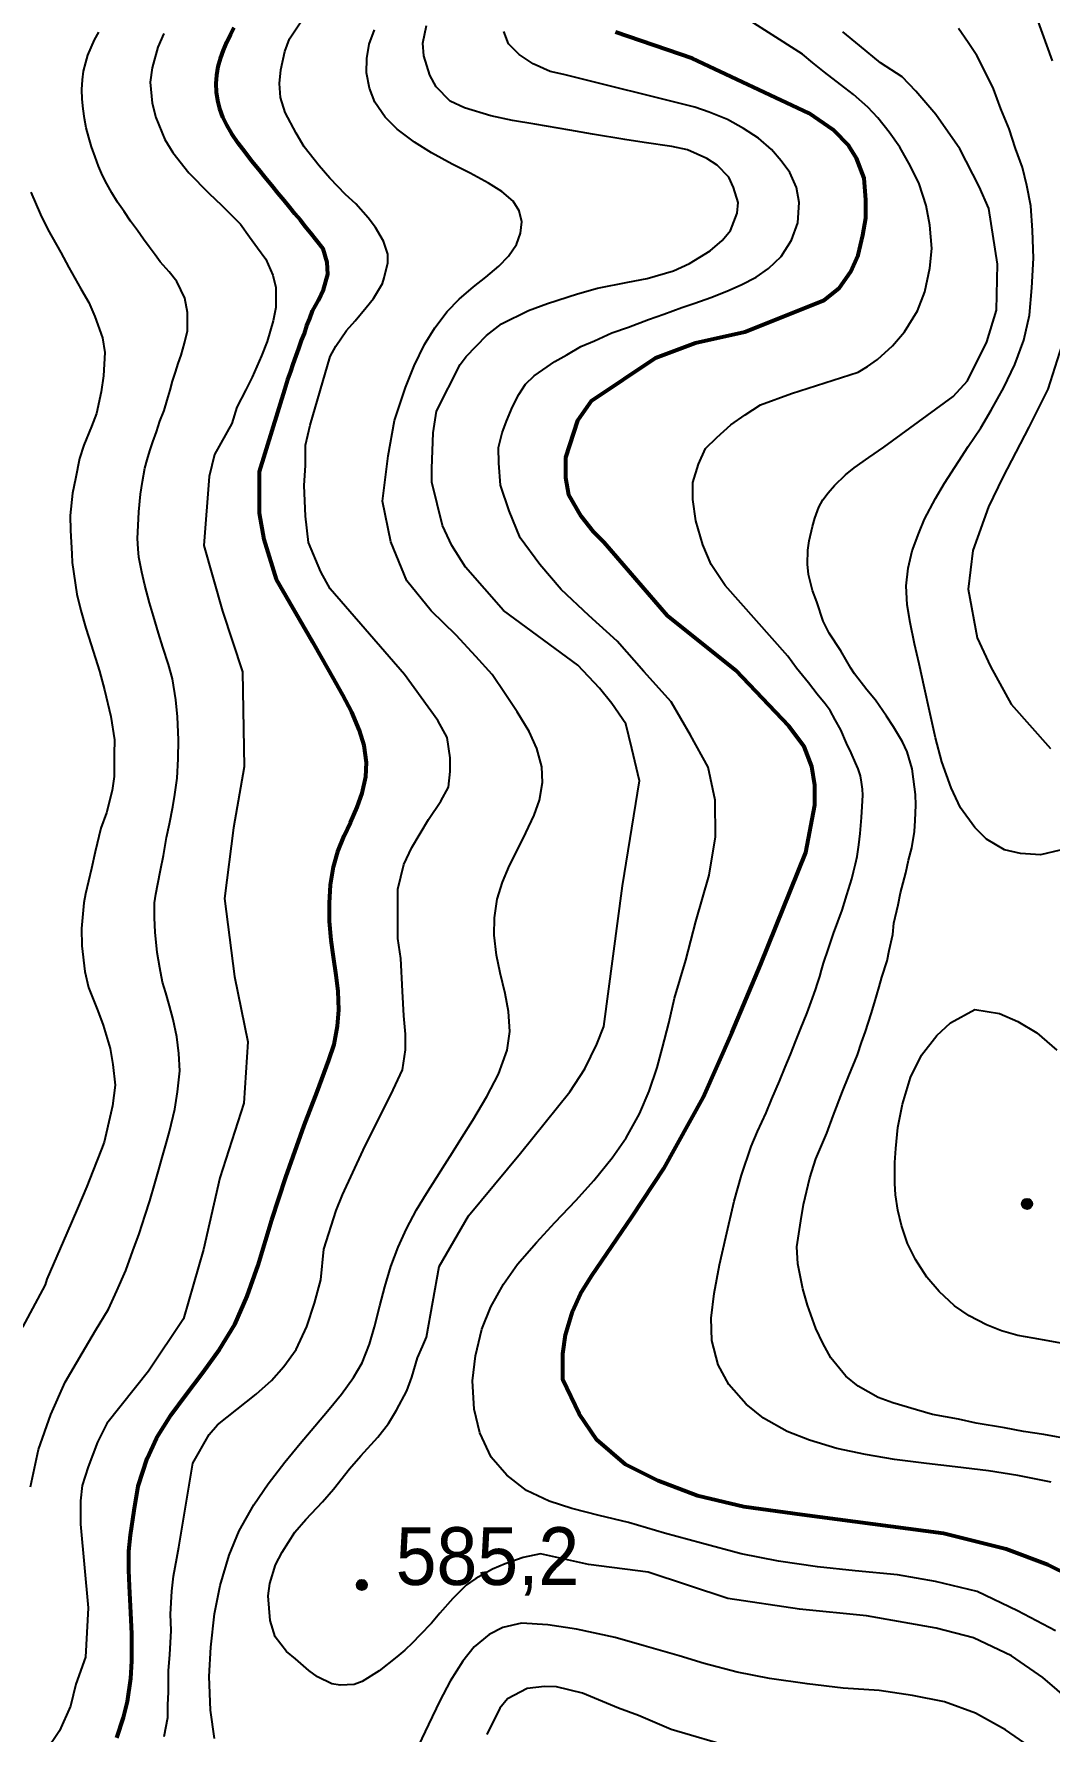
# Model space of a CAD drawing. Header units: metres. Extents: x 552626 to 559174, y 1843804 to 1852371.
# Drawn here: x 558106.5 to 558405.5, y 1845449.4 to 1845949 of the extents above; entities that cross this region are included whole.
import ezdxf

# ---------------------------------------------------------------- set-up
doc = ezdxf.new("R2010")
doc.units = ezdxf.units.M
doc.header["$LTSCALE"] = 6.8
for name, color, linetype, lineweight in [('1', 7, 'Continuous', 25), ('2', 7, 'Continuous', 53), ('5', 7, 'Continuous', 25)]:
    doc.layers.add(name, color=color, linetype=linetype, lineweight=lineweight)

msp = doc.modelspace()

# ---------------------------------------------------------------- hatches: boundary and pattern name
at = {"layer": '5'}
for points in [[(558400.52, 1845604.56, 1), (558397.52, 1845604.56, 1)], [(558204.55, 1845492.38, 1), (558201.55, 1845492.38, 1)]]:
    msp.add_hatch(color=256, dxfattribs=at).paths.add_polyline_path(points)

# ---------------------------------------------------------------- linework, layer by layer
at = {"layer": '1'}
for points in [[(558344.07, 1845934.15), (558339.32, 1845937.74), (558335.87, 1845940.54), (558332.87, 1845943.02), (558303.95, 1845961.63)], [(558207.06, 1845892.05), (558204.89, 1845894.91), (558201.33, 1845899.03), (558198.23, 1845901.78), (558193.64, 1845906.54), (558190.53, 1845910.14), (558186.11, 1845915.77), (558183.7, 1845919.84), (558180.47, 1845925.91), (558179.15, 1845930.31), (558178.82, 1845934.45), (558179.19, 1845938.4), (558180.4, 1845943.88), (558181.75, 1845947.57), (558185.12, 1845952.55)], [(558281.46, 1845875.96), (558287.14, 1845876.96), (558294.84, 1845879.26), (558299.6, 1845881.47), (558305.7, 1845885.18), (558309.23, 1845888.19), (558311.71, 1845891.17), (558313.64, 1845896.26), (558313.91, 1845899.43), (558312.59, 1845903.83), (558311.18, 1845906.8), (558307.69, 1845910.35), (558304.68, 1845912.35), (558299.04, 1845914.88), (558294.35, 1845915.82), (558286.2, 1845917.08), (558280.58, 1845917.9), (558270.97, 1845919.45), (558264.35, 1845920.72), (558254.04, 1845922.47), (558247.44, 1845923.55), (558241.08, 1845924.94), (558233.28, 1845927.29), (558229.04, 1845929.23), (558225, 1845933.39), (558223.13, 1845936.86), (558221.28, 1845942.53), (558221, 1845946.3), (558222.16, 1845951.49)], [(558401.81, 1845953.84), (558406.43, 1845941.05)], [(558122.35, 1845942.73), (558123.36, 1845944.97), (558124.34, 1845947.23), (558125.64, 1845949.53)], [(558144.74, 1845949.12), (558142.96, 1845945.09), (558141.26, 1845938.98), (558140.73, 1845934.82), (558141.32, 1845928.62), (558142.42, 1845924.38), (558145.03, 1845917.95), (558147.42, 1845914.07), (558152.07, 1845908.08), (558157.95, 1845902.16), (558161.83, 1845898.46), (558167.37, 1845892.97), (558169.93, 1845889.3), (558172.33, 1845886.08), (558174.75, 1845882.67), (558176.86, 1845877.99), (558177.78, 1845874.4), (558177.76, 1845868.5), (558176.92, 1845864.59), (558175.21, 1845858.48), (558173.46, 1845854.26), (558170.73, 1845847.93), (558168.9, 1845844.27), (558166.23, 1845839.09), (558164.73, 1845834.33)], [(558245.24, 1845666.49), (558243.85, 1845672.55), (558242.75, 1845677.79), (558242.01, 1845683.68), (558242.1, 1845688.79), (558242.9, 1845694.24), (558244.52, 1845699.26), (558246.52, 1845704.18), (558249.07, 1845709.23), (558251.41, 1845713.83), (558253.81, 1845718.99), (558255.36, 1845723.47), (558256.25, 1845728.63), (558256.05, 1845733.23), (558254.64, 1845738.65), (558252.33, 1845743.6), (558248.83, 1845749.48), (558245.24, 1845754.74), (558241.43, 1845760.46), (558236.61, 1845765.76), (558230.84, 1845772.03), (558223.47, 1845779.17), (558216.29, 1845787.95), (558211.57, 1845799.51), (558209.2, 1845811.48), (558210.79, 1845824.83), (558212.65, 1845835.2), (558215.94, 1845844.91), (558218.48, 1845851.29), (558221.52, 1845857.56), (558224.53, 1845862.44), (558228.21, 1845867.32), (558231.75, 1845870.9), (558235.92, 1845874.52), (558239.58, 1845877.39), (558243.4, 1845880.67), (558246.23, 1845883.62), (558248.62, 1845887.02), (558249.8, 1845890.32), (558250.23, 1845893.65), (558249.37, 1845896.93), (558247.61, 1845899.73), (558244.35, 1845902.66), (558240.37, 1845905.07), (558235, 1845908.01), (558229.7, 1845910.67), (558223.63, 1845914.04), (558218.54, 1845917.13), (558213.5, 1845920.96), (558209.93, 1845924.55), (558206.94, 1845928.96), (558205.31, 1845933.04), (558204.4, 1845937.55), (558204.52, 1845941.76), (558205.24, 1845945.95), (558206.83, 1845950.23)], [(558249.36, 1845842.82), (558251.31, 1845845.89), (558253.85, 1845848.33), (558256.36, 1845850.12), (558259.89, 1845852.53), (558263.46, 1845854.51), (558267.54, 1845856.95), (558271.57, 1845858.66), (558276.67, 1845860.99), (558281.63, 1845862.63), (558287.53, 1845864.97), (558292.03, 1845866.55), (558297.36, 1845868.43), (558301.19, 1845869.74), (558305.84, 1845871.38), (558310.54, 1845873.27), (558314.84, 1845875.17), (558319.18, 1845877.38), (558322.89, 1845879.94), (558326.62, 1845883.46), (558329.59, 1845888.33), (558331.49, 1845893.36), (558331.85, 1845899.39), (558331.14, 1845903.78), (558329.19, 1845908.21), (558326.62, 1845911.66), (558323.73, 1845915.03), (558319.91, 1845918.36), (558315.48, 1845921.19), (558310.74, 1845923.86), (558305.42, 1845926.01), (558301.2, 1845927.48), (558262.59, 1845937.04), (558258.51, 1845937.94), (558253.52, 1845940.22), (558249.44, 1845942.95), (558246.27, 1845946.13), (558244.91, 1845949.76)], [(558359.69, 1845745.02), (558357.59, 1845748.18), (558354.34, 1845752.9), (558351.78, 1845755.9), (558348.15, 1845760.58), (558347.09, 1845762.25), (558344.16, 1845767.4), (558340.76, 1845772.58), (558338.98, 1845776.15), (558337.13, 1845781.81), (558335.86, 1845785.17), (558334.61, 1845789.85), (558334.31, 1845792.95), (558334.46, 1845797.06), (558334.88, 1845799.77), (558335.78, 1845803.97), (558336.52, 1845806.43), (558337.72, 1845809.72), (558338.88, 1845811.86), (558340.43, 1845813.86), (558342.34, 1845816.09), (558345.57, 1845819.16), (558348.06, 1845821.27), (558352.43, 1845824.29), (558356.8, 1845827.31), (558377.3, 1845842.29), (558381.44, 1845846.87), (558387.22, 1845858.35), (558390.04, 1845867.7), (558390.35, 1845881.25), (558387.73, 1845897.6), (558384.9, 1845904.14), (558379.2, 1845915.21), (558372.19, 1845925.26), (558366.29, 1845932.14), (558362.23, 1845936.37), (558355.83, 1845940.52), (558349.68, 1845945.64), (558344.71, 1845949.67)], [(558400.45, 1845874.27), (558400.91, 1845883.01), (558400.58, 1845891.18), (558400.16, 1845898.39), (558398.98, 1845904.4), (558397.69, 1845909.7), (558395.63, 1845915.24), (558393.72, 1845921.05), (558391.26, 1845927), (558389.12, 1845932.86), (558386.69, 1845937.83), (558384.25, 1845942.66), (558381.67, 1845946.52), (558378.8, 1845950.56)], [(558147.35, 1845721.47), (558147.97, 1845725.14), (558148.68, 1845729.93), (558148.95, 1845735.56), (558149.09, 1845741.21), (558148.78, 1845748), (558148.29, 1845752.94), (558147.25, 1845759.1), (558146.07, 1845763.37), (558144.47, 1845768.51), (558143.19, 1845772.58), (558141.65, 1845777.57), (558140.51, 1845781.5), (558139.13, 1845786.75), (558138.23, 1845790.58), (558137.41, 1845794.93), (558137.14, 1845797.46), (558137.01, 1845800.51), (558137.13, 1845804.28), (558137.41, 1845808.36), (558137.88, 1845813.52), (558138.42, 1845817.29), (558139.11, 1845821.13), (558139.83, 1845823.63), (558140.66, 1845826.24), (558141.47, 1845828.96), (558142.56, 1845831.88), (558143.6, 1845834.96), (558144.85, 1845838.11), (558145.73, 1845841.16), (558146.64, 1845844.11), (558147.28, 1845846.79), (558148.19, 1845849.46), (558148.93, 1845851.96), (558149.84, 1845854.46), (558150.82, 1845857.97), (558151.7, 1845861.61), (558151.74, 1845867.02), (558150.89, 1845871.21), (558148.55, 1845876.11), (558146.3, 1845879), (558143.64, 1845881.92), (558142.15, 1845884.01), (558140.4, 1845886.29), (558138.75, 1845888.63), (558136.95, 1845891.18), (558134.9, 1845893.89), (558133.02, 1845896.7), (558131.06, 1845899.49), (558129.46, 1845902.19), (558127.96, 1845904.86), (558126.71, 1845907.37), (558125.53, 1845910.06), (558124.49, 1845912.8), (558123.46, 1845915.73), (558122.62, 1845918.56), (558121.89, 1845921.37), (558121.36, 1845924.09), (558120.96, 1845926.95), (558120.73, 1845929.79), (558120.62, 1845932.69), (558120.82, 1845935.51), (558121.1, 1845938.06), (558121.72, 1845940.58), (558122.35, 1845942.73)], [(558336.72, 1845667.55), (558337.31, 1845669.42), (558337.95, 1845671.55), (558338.47, 1845673.34), (558339.04, 1845675.41), (558340.54, 1845679.71), (558342.02, 1845684.18), (558344.51, 1845691.07), (558345.92, 1845695.52), (558347.44, 1845700.25), (558347.89, 1845702.36), (558348.46, 1845704.7), (558348.93, 1845706.81), (558349.46, 1845710.29), (558349.87, 1845713.64), (558350.27, 1845718.33), (558350.49, 1845721.57), (558350.6, 1845724.9), (558350.53, 1845726.69), (558350.29, 1845728.75), (558349.92, 1845730.56), (558349.26, 1845732.63), (558348.48, 1845734.42), (558347.22, 1845737.39), (558345.85, 1845740.22), (558344.15, 1845744.1), (558342.51, 1845747.09), (558341.01, 1845749.82), (558339.59, 1845751.81), (558337.24, 1845754.65), (558334.66, 1845757.96), (558331.07, 1845762.24), (558328.54, 1845765.79), (558310.14, 1845786.58), (558306, 1845792.81), (558303.51, 1845798.63), (558301.44, 1845805.7), (558300.61, 1845811.94), (558300.61, 1845816.93), (558302.26, 1845822.33), (558304.34, 1845826.91), (558307.65, 1845830.23), (558311.8, 1845833.97), (558315.95, 1845836.88), (558320.51, 1845839.79), (558329.63, 1845843.12), (558349.31, 1845849.39), (558351.99, 1845851.14), (558354.92, 1845853.15), (558359.34, 1845857.14), (558362.89, 1845861.3), (558366.72, 1845867.46), (558368.95, 1845873.1), (558370.38, 1845880), (558370.93, 1845885.88), (558370.38, 1845892.69), (558369.31, 1845898.47), (558367.24, 1845904.89), (558364.7, 1845910.07), (558361.55, 1845915.7), (558358.44, 1845920.04), (558355.02, 1845924.32), (558352.08, 1845927.46), (558347.9, 1845931.14), (558344.07, 1845934.15)], [(558105.59, 1845902.45), (558108.42, 1845895.86), (558110.58, 1845891.47), (558114.39, 1845884.63), (558116.74, 1845880.26), (558120.29, 1845873.95), (558122.6, 1845869.96), (558124.45, 1845865.82), (558126.66, 1845859.53), (558127.39, 1845855.25), (558126.92, 1845848.34), (558126.28, 1845843.6), (558124.89, 1845837.24), (558123.46, 1845833.45), (558121.2, 1845827.93), (558119.88, 1845824.06), (558118.73, 1845818.02), (558117.83, 1845813.81), (558117.13, 1845807.26), (558117.22, 1845802.8), (558117.6, 1845795.9), (558117.72, 1845793.44), (558119.08, 1845784.1), (558120.25, 1845779.3), (558121.76, 1845774.07), (558123.33, 1845769.13), (558125.82, 1845761.45), (558127.27, 1845755.92), (558129.11, 1845748.07), (558130.17, 1845741.16), (558130.12, 1845736.97), (558130.09, 1845730.4), (558129.56, 1845726.25), (558127.82, 1845719.66)], [(558145.88, 1845453.4), (558145.89, 1845457.1), (558146.08, 1845460.83), (558146.14, 1845467.2), (558146.51, 1845471.81), (558146.85, 1845478.97), (558146.72, 1845483.8), (558147.11, 1845490.59), (558147.61, 1845494.93), (558148.55, 1845500.27), (558149.2, 1845503.48), (558149.79, 1845507.07), (558153.33, 1845528.26), (558158.14, 1845536.7), (558160.54, 1845539.51), (558171.94, 1845548.51), (558176.47, 1845552.6), (558180.1, 1845556.7), (558183.73, 1845561.7), (558186.91, 1845568.52), (558189.17, 1845575.35), (558190.99, 1845582.17), (558191.9, 1845591.27), (558195.52, 1845602.64), (558197.34, 1845607.19), (558203.42, 1845620.35), (558212.31, 1845638.12), (558215.03, 1845644.03), (558215.94, 1845649.95), (558215.94, 1845654.5), (558215.48, 1845659.95), (558215.03, 1845667.23), (558214.58, 1845676.79), (558213.67, 1845682.7), (558213.67, 1845697.26), (558215.48, 1845704.53), (558217.75, 1845709.54), (558222.74, 1845717.73), (558226.37, 1845723.18), (558228.64, 1845727.28), (558229.09, 1845731.83), (558229.09, 1845735.92), (558228.18, 1845741.83), (558225.46, 1845746.84), (558215.61, 1845760.38), (558193.75, 1845785.63), (558191.03, 1845790.63), (558187.4, 1845799.27), (558186.49, 1845807), (558186.04, 1845816.09), (558186.49, 1845822), (558186.49, 1845827.91), (558187.85, 1845833.82), (558193.74, 1845854.04), (558195.45, 1845857.11), (558198.5, 1845861.68), (558201.08, 1845864.57), (558204.3, 1845868.49), (558206.54, 1845871.15), (558209.12, 1845875.56), (558209.68, 1845877.16), (558210.75, 1845881.57), (558210.71, 1845884.13), (558209.47, 1845887.97), (558207.06, 1845892.05)], [(558223.59, 1845481.13), (558220.14, 1845477.56), (558217.95, 1845475.39), (558215.75, 1845473.21), (558213.34, 1845471.2), (558208.15, 1845467.13), (558203.14, 1845463.94), (558200.78, 1845463.08), (558196.72, 1845462.85), (558194.2, 1845463.3), (558190.05, 1845465.34), (558187.44, 1845467.2), (558183.5, 1845470.6), (558180.85, 1845472.83), (558177.56, 1845477.07), (558176.1, 1845481.92), (558175.48, 1845489.16), (558175.97, 1845492.83), (558177.66, 1845498.26), (558179.57, 1845502.02), (558183.3, 1845507.9), (558186.53, 1845511.63), (558191.48, 1845516.9), (558194.71, 1845520.63), (558199.48, 1845526.54), (558202.8, 1845530.38), (558207.8, 1845535.94), (558210.91, 1845539.94), (558213.27, 1845543.85), (558216.35, 1845549.55), (558217.75, 1845553.52), (558219.51, 1845559.25), (558220.9, 1845562.56), (558222.07, 1845565.37), (558225.89, 1845586.09), (558234.52, 1845601.02), (558249.85, 1845619.53), (558264.31, 1845637.53), (558268.71, 1845644.36), (558272.32, 1845651.59), (558274.32, 1845656.82), (558279.85, 1845698.17), (558284.88, 1845729.09), (558282.61, 1845738.65), (558280.8, 1845745.92), (558276.72, 1845751.84), (558273.09, 1845756.39), (558266.74, 1845763.21), (558244.78, 1845779.3), (558233.64, 1845791.99), (558229.56, 1845798.36), (558226.84, 1845804.27), (558223.67, 1845817), (558223.67, 1845821.09), (558224.12, 1845831.54), (558225.03, 1845837.91), (558231.99, 1845851.7), (558233.79, 1845854.02), (558239.78, 1845860.19), (558244.19, 1845863.69), (558252.16, 1845867.63), (558257.8, 1845869.67), (558266.58, 1845872.48), (558272.46, 1845874.17), (558281.46, 1845875.96)], [(558408.75, 1845708.67), (558402.95, 1845707.33), (558397.05, 1845707.69), (558392.39, 1845708.76), (558387.12, 1845711.9), (558383.61, 1845715.41), (558379.42, 1845721.17), (558376.69, 1845727.01), (558373.94, 1845734.69), (558372.04, 1845741.76), (558370.27, 1845749.75), (558368.81, 1845756.43), (558367.26, 1845763.59), (558365.9, 1845769.43), (558364.58, 1845775.69), (558363.72, 1845780.89), (558363.37, 1845786.51), (558363.98, 1845791.72), (558365.16, 1845796.85), (558367.12, 1845802.02), (558368.81, 1845806.14), (558372.09, 1845812.22), (558374.72, 1845816.75), (558378.83, 1845823.1), (558381.7, 1845827.54), (558385.42, 1845833.07), (558388.48, 1845838.26), (558392.16, 1845844.93), (558395.41, 1845851.71), (558398.04, 1845858.89), (558399.7, 1845866.19), (558400.45, 1845874.27)], [(558410.63, 1845861.65), (558405.17, 1845844.44), (558399.53, 1845833.24), (558391.9, 1845818.48), (558387.67, 1845809.76), (558383.09, 1845796.97), (558381.65, 1845785.57), (558384.3, 1845771.24), (558388.23, 1845762.82), (558394.38, 1845751.66), (558405.93, 1845738.59)], [(558407.41, 1845478.88), (558396.16, 1845484.8), (558384.29, 1845490.44), (558372.05, 1845493.41), (558360.81, 1845495.39), (558348.42, 1845496.58), (558337.34, 1845497.76), (558325.76, 1845499.35), (558314.79, 1845501.57), (558303.12, 1845504.69), (558292.19, 1845507.67), (558281.58, 1845510.74), (558273.02, 1845512.8), (558264.92, 1845514.91), (558258.21, 1845517.06), (558251.53, 1845520.16), (558245.77, 1845524.73), (558241.18, 1845530.04), (558237.84, 1845537.14), (558236.17, 1845544.09), (558235.68, 1845552.46), (558236.53, 1845559.85), (558238.44, 1845567.7), (558241.05, 1845574.28), (558244.82, 1845580.98), (558248.95, 1845586.83), (558254.53, 1845593.21), (558259.91, 1845599.07), (558266.24, 1845605.63), (558271.45, 1845611.42), (558276.85, 1845618.08), (558280.96, 1845624.06), (558284.84, 1845631.11), (558287.71, 1845637.74), (558290.06, 1845644.7), (558291.61, 1845650.57), (558293.5, 1845657.78), (558295.14, 1845665.14), (558298.52, 1845676.34), (558301.47, 1845687.74), (558305.38, 1845701.35), (558307.2, 1845712.62), (558307.12, 1845723.41), (558305.04, 1845733.15), (558299.86, 1845742.53), (558294.17, 1845752.37), (558286.17, 1845761.32), (558278.3, 1845770.21), (558269.9, 1845777.84), (558261.83, 1845785.43), (558255.54, 1845792.76), (558249.71, 1845800.61), (558246.48, 1845808.63), (558243.87, 1845816.16), (558243.38, 1845822.61), (558243.3, 1845827.21), (558244.37, 1845831.54), (558245.72, 1845835.05), (558247.41, 1845839.26), (558249.36, 1845842.82)], [(558164.73, 1845834.33), (558159.68, 1845825.24), (558158.06, 1845818.7), (558156.56, 1845798.36), (558162.02, 1845779.03), (558167.9, 1845761.24), (558168.36, 1845733.28), (558165.3, 1845715.25), (558162.62, 1845694.5), (558165.55, 1845671.5), (558169.45, 1845652.28), (558168.33, 1845634.24), (558161.23, 1845612.23), (558156.43, 1845591.17), (558150.5, 1845570.76), (558140.21, 1845555.3), (558127.94, 1845539.87), (558125.22, 1845534.41), (558122.49, 1845527.13), (558120.68, 1845521.67), (558120.23, 1845517.12), (558120.23, 1845510.3), (558122.44, 1845485.63), (558121.64, 1845471.17), (558118.83, 1845463.13), (558117.23, 1845456.71), (558114.03, 1845449.48), (558109.78, 1845443.13)], [(558412.48, 1845535.13), (558403.92, 1845536.72), (558398.02, 1845537.59), (558392.38, 1845538.6), (558384.03, 1845540.02), (558378.85, 1845541.18), (558371.17, 1845542.59), (558366.45, 1845543.9), (558359.44, 1845545.97), (558355.15, 1845547.61), (558349.24, 1845550.86), (558345.63, 1845553.83), (558341.25, 1845559.27), (558338.82, 1845563.52), (558336.84, 1845567.93), (558334.37, 1845574.75), (558333.01, 1845579.52), (558331.52, 1845586.93), (558331.18, 1845591.92), (558332.4, 1845599.58), (558333.13, 1845604.42), (558334.99, 1845612.25), (558336.77, 1845617.8), (558340, 1845625.42), (558341.92, 1845630.51), (558344.63, 1845637.69), (558346.53, 1845642.29), (558349.09, 1845648.41), (558350.24, 1845652.07), (558351.45, 1845655.35), (558353.08, 1845660.5), (558354.1, 1845663.76), (558355.41, 1845668.48), (558356.28, 1845671.35), (558357.78, 1845676.1), (558358.45, 1845679.13), (558359.46, 1845683.91), (558359.81, 1845687.18), (558361.03, 1845692.65), (558361.73, 1845696.16), (558363.27, 1845702.05), (558364.13, 1845705.77), (558365.1, 1845709.41), (558365.83, 1845714.25), (558366.1, 1845717.42), (558366.28, 1845722), (558366.18, 1845725.12), (558365.61, 1845729.61), (558365.13, 1845732.69), (558363.75, 1845737.64), (558362.34, 1845740.6), (558359.69, 1845745.02)], [(558127.82, 1845719.66), (558126.19, 1845715.17), (558124.49, 1845708.21), (558123.4, 1845703.31), (558121.66, 1845695.87), (558121.14, 1845693.23), (558120.47, 1845685.63), (558120.54, 1845680.51), (558121.48, 1845673.01), (558122.55, 1845668.3), (558125.31, 1845661.41), (558126.89, 1845657.14), (558128.89, 1845650.35), (558129.76, 1845645.61), (558130.43, 1845639.51), (558129.58, 1845633.41), (558129.09, 1845631.26), (558127.21, 1845622.75), (558126.42, 1845620.65), (558123.8, 1845614.24), (558122.09, 1845609.65), (558119.28, 1845603.21), (558116.2, 1845595.97), (558110.29, 1845582.41), (558109.78, 1845580.75), (558103.12, 1845568.25)], [(558105.48, 1845521.26), (558107.84, 1845532.22), (558111.47, 1845542.59), (558115.71, 1845552.12), (558120.68, 1845560.62), (558124.58, 1845567.34), (558128.45, 1845573.54), (558130.93, 1845578.98), (558133.57, 1845584.97), (558135.58, 1845590.78), (558137.46, 1845595.74), (558139.22, 1845601.25), (558140.61, 1845605.45), (558142.08, 1845610.59), (558143.28, 1845614.68), (558144.22, 1845618.2), (558145.45, 1845622.34), (558146.42, 1845625.93), (558147.97, 1845632.5), (558148.78, 1845637.54), (558149.5, 1845643.79), (558149.15, 1845648.82), (558148.55, 1845653.79), (558147.48, 1845658.81), (558146.38, 1845662.87), (558145.31, 1845666.72), (558144.39, 1845669.81), (558143.52, 1845674.06), (558142.8, 1845678.62), (558142.19, 1845684.53), (558141.96, 1845688.78), (558142.01, 1845693.23), (558142.38, 1845695.76), (558143, 1845698.84), (558143.74, 1845702.81), (558144.61, 1845707.1), (558145.57, 1845712.47), (558146.4, 1845716.42), (558147.35, 1845721.47)], [(558406.1, 1845522.62), (558396.28, 1845524.57), (558387.62, 1845525.96), (558377.83, 1845527.15), (558369.43, 1845528.15), (558359.99, 1845529.29), (558351.44, 1845530.82), (558343, 1845532.51), (558334.96, 1845534.97), (558328.32, 1845537.54), (558321.4, 1845541.46), (558316.28, 1845545.58), (558311.15, 1845551.37), (558308.05, 1845557.15), (558306.19, 1845564.31), (558305.98, 1845570.95), (558306.85, 1845578.15), (558308.46, 1845586.63), (558310.27, 1845594.77), (558312.78, 1845605.42), (558314.93, 1845613.07), (558317.78, 1845621.5), (558319.63, 1845625.88), (558322.15, 1845631.36), (558323.82, 1845635.5), (558326.05, 1845640.71), (558327.74, 1845644.82), (558329.29, 1845648.59), (558330.91, 1845652.56), (558332.27, 1845656.01), (558334.23, 1845660.86), (558335.45, 1845664.08), (558336.72, 1845667.55)], [(558159.62, 1845447.21), (558158.53, 1845455.54), (558158.13, 1845465.39), (558158.55, 1845474.1), (558159.71, 1845483.91), (558161.31, 1845492.2), (558163.98, 1845501.13), (558166.97, 1845508.34), (558171.28, 1845515.99), (558175.52, 1845522.2), (558180.4, 1845528.51), (558184.88, 1845534.02), (558189.21, 1845539.16), (558193.46, 1845544.18), (558197.11, 1845548.52), (558200.62, 1845553.44), (558203.13, 1845557.82), (558205.28, 1845563.24), (558206.8, 1845568.36), (558208.33, 1845574.54), (558209.8, 1845580.15), (558211.59, 1845586.18), (558213.72, 1845591.78), (558216.2, 1845597.26), (558219.21, 1845602.79), (558222.09, 1845607.62), (558225.17, 1845612.48), (558227.54, 1845616.18), (558229.8, 1845619.74), (558232.54, 1845624.09), (558235.73, 1845629.2), (558239.87, 1845636.2), (558243.29, 1845642.77), (558245.88, 1845649.79), (558246.67, 1845655.3), (558246.22, 1845661.19), (558245.24, 1845666.49)], [(558410.08, 1845563.39), (558405.29, 1845564.21), (558400.78, 1845564.99), (558396.33, 1845565.86), (558391.52, 1845567.24), (558387.04, 1845568.92), (558382, 1845571.6), (558377.67, 1845574.6), (558373.11, 1845578.8), (558369.49, 1845583.01), (558366.12, 1845588.19), (558363.85, 1845592.91), (558362.01, 1845598.25), (558360.98, 1845602.71), (558360.29, 1845607.19), (558360.08, 1845610.53), (558360.06, 1845613.47), (558360.12, 1845616.74), (558360.38, 1845620.84), (558361, 1845627.06), (558362.34, 1845633.9), (558364.71, 1845641.79), (558367.93, 1845648.32), (558372.44, 1845654.18), (558376.44, 1845657.85), (558383.64, 1845661.82), (558390.87, 1845660.59), (558396.33, 1845658.29), (558401.92, 1845654.95), (558407.78, 1845649.78)], [(558425.72, 1845440.23), (558419.31, 1845449.87), (558412.1, 1845457.9), (558403.69, 1845465.14), (558394.47, 1845471.56), (558383.25, 1845476.79), (558372.26, 1845479.65), (558351.74, 1845483.33), (558332, 1845485.3), (558310.89, 1845488.42), (558287.44, 1845496.17), (558269.82, 1845498.44), (558255.69, 1845501.58), (558250.61, 1845500.47), (558245.25, 1845498.56), (558241.54, 1845497.05), (558236.67, 1845494.26), (558233.78, 1845492.28), (558229.9, 1845488.38), (558226.07, 1845484.1), (558223.59, 1845481.13)], [(558303.87, 1845469.29), (558296.5, 1845471.52), (558286.26, 1845474.47), (558277.73, 1845476.87), (558266.31, 1845479.38), (558257.85, 1845480.62), (558250.14, 1845481.1), (558244.56, 1845479.89), (558240.61, 1845477.82), (558236.2, 1845474.13), (558232.86, 1845469.92), (558229.12, 1845464.05), (558226.05, 1845458.22), (558222.71, 1845451.31), (558219.72, 1845445.16)], [(558400.96, 1845444.06), (558392.63, 1845449.73), (558383.81, 1845454.59), (558374.68, 1845457.94), (558365.28, 1845459.86), (558355.48, 1845461.28), (558344.9, 1845461.98), (558334.2, 1845463.23), (558323.2, 1845464.85), (558313.59, 1845466.73), (558303.87, 1845469.29)], [(558312.94, 1845444.37), (558294.17, 1845449.8), (558284.59, 1845453.97), (558278.66, 1845456.08), (558268.06, 1845460.53), (558260.42, 1845462.42), (558256.9, 1845462.46), (558251.75, 1845461.91), (558245.96, 1845458.81), (558243.73, 1845456.15), (558239.86, 1845448.36)], [(558144.87, 1845447.76), (558145.88, 1845453.4)]]:
    msp.add_lwpolyline(points, dxfattribs=at)
at = {"layer": '2'}
for points in [[(558162.14, 1845924.53), (558161.27, 1845926.99), (558160.66, 1845929.41), (558160.23, 1845931.86), (558160.2, 1845934.45), (558160.31, 1845936.85), (558160.77, 1845939.4), (558161.45, 1845941.74), (558162.3, 1845944.19), (558163.34, 1845946.56), (558164.39, 1845948.85), (558165.5, 1845950.93)], [(558412.33, 1845494.74), (558405.17, 1845498.34), (558392.88, 1845502.96), (558374.45, 1845507.58), (558332.81, 1845512.99), (558315.59, 1845515.4), (558301.96, 1845518.62), (558290.35, 1845523.04), (558280.73, 1845527.86), (558272.32, 1845535.09), (558267.11, 1845542.72), (558262.3, 1845552.76), (558262.3, 1845560.4), (558263.1, 1845566.02), (558265.11, 1845572.85), (558267.51, 1845578.07), (558270.76, 1845583.26), (558282.68, 1845600.81), (558291.99, 1845615), (558303.63, 1845635.9), (558312.1, 1845654.96), (558320.55, 1845674.98), (558333.83, 1845708.06), (558336.55, 1845721.98), (558336.55, 1845727.89), (558335.64, 1845733.35), (558333.38, 1845739.26), (558328.84, 1845745.17), (558313.26, 1845761.57), (558293.07, 1845777.74), (558274.44, 1845799.27), (558271.27, 1845802.45), (558267.64, 1845807), (558264.01, 1845813.36), (558263.11, 1845818.36), (558263.11, 1845824.27), (558266.73, 1845835.18), (558270.81, 1845841.09), (558289.62, 1845853.69), (558301.33, 1845858.1), (558315.89, 1845861.33), (558339.27, 1845870.64), (558343.8, 1845874.28), (558346.98, 1845878.83), (558349.24, 1845883.83), (558350.6, 1845889.74), (558351.51, 1845894.74), (558351.51, 1845900.19), (558351.06, 1845906.56), (558348.79, 1845912.47), (558346.52, 1845916.1), (558341.99, 1845920.65), (558334.74, 1845925.65), (558300.49, 1845941.8), (558277.83, 1845949.57)], [(558186.1, 1845627.69), (558189.94, 1845637.58), (558193.38, 1845646.85), (558194.87, 1845651.49), (558195.86, 1845656.85), (558196.25, 1845661.7), (558196.1, 1845667.19), (558195.5, 1845671.88), (558194.68, 1845677.27), (558194, 1845682.18), (558193.54, 1845687.74), (558193.53, 1845693.15), (558193.82, 1845698.53), (558194.75, 1845703.8), (558195.99, 1845708.3), (558197.87, 1845712.96), (558199.72, 1845716.87), (558201.73, 1845721.41), (558203.2, 1845725.5), (558204.2, 1845730.33), (558204.39, 1845734.56), (558203.74, 1845739.51), (558202.4, 1845743.96), (558200.09, 1845749.36), (558197.5, 1845754.32), (558194.46, 1845759.78), (558191.46, 1845764.93), (558188.67, 1845769.96), (558177.88, 1845788.36), (558174.25, 1845800.18), (558172.89, 1845807.9), (558172.89, 1845820.18), (558180.37, 1845844.31), (558181.26, 1845847.3), (558182.13, 1845849.63), (558182.83, 1845851.8), (558183.7, 1845854.21), (558184.48, 1845856.39), (558185.26, 1845858.74), (558186.15, 1845860.86), (558186.83, 1845863.15), (558187.77, 1845865.23), (558188.58, 1845867.48), (558190.31, 1845870.65), (558191.78, 1845873.78), (558193.01, 1845878.33), (558192.89, 1845881.75), (558191.65, 1845885.75), (558189.82, 1845888.07), (558187.97, 1845890.47), (558186.4, 1845892.34), (558184.98, 1845894.19), (558183.29, 1845896.07), (558181.84, 1845897.89), (558180.15, 1845899.93), (558178.44, 1845902.04), (558176.57, 1845904.38), (558174.54, 1845906.72), (558172.71, 1845909.14), (558170.64, 1845911.55), (558168.7, 1845914.2), (558166.63, 1845916.87), (558164.79, 1845919.56), (558163.28, 1845922.14), (558162.14, 1845924.53)], [(558130.85, 1845447.35), (558132.88, 1845453.4), (558134.05, 1845458.12), (558134.99, 1845464.82), (558135.31, 1845469.91), (558135.28, 1845477.99), (558135.03, 1845484.21), (558134.58, 1845492.01), (558134.47, 1845496.74), (558134.44, 1845502.34), (558134.95, 1845507), (558135.97, 1845514.35), (558137.22, 1845521.42), (558139.84, 1845529.58), (558142.55, 1845535.6), (558146.88, 1845542.43), (558151.12, 1845548.2), (558156.37, 1845554.98), (558161.11, 1845561.68), (558165.66, 1845569.04), (558169.33, 1845577.41), (558172.52, 1845586.57), (558176.57, 1845599.9), (558180.7, 1845612.46), (558186.1, 1845627.69)]]:
    msp.add_lwpolyline(points, dxfattribs=at)
at = {"layer": '5'}
for centre in [(558399.02, 1845604.56), (558203.05, 1845492.38)]:
    msp.add_circle(centre, 1.5, dxfattribs=at)

# ---------------------------------------------------------------- texts
at = {"layer": '5', "width": 0.95}
msp.add_text('585,2', height=17, dxfattribs=at).set_placement((558213.05, 1845492.38))

doc.saveas('drawing.dxf')
